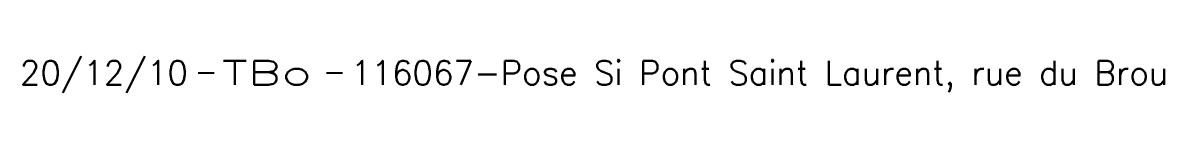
# Model space of a CAD drawing. Header units: millimetres. Extents: x 255000 to 256001, y 143000 to 143842.
# Drawn here: x 255801.3 to 255837.07, y 143483.34 to 143484.48 of the extents above; entities that cross this region are included whole.
import ezdxf
from ezdxf.enums import TextEntityAlignment as Align

# ---------------------------------------------------------------- set-up
doc = ezdxf.new("R2010")
doc.units = ezdxf.units.MM
doc.header["$MEASUREMENT"] = 0
doc.layers.get('0').update_dxf_attribs({"linetype": 'CONTINUOUS'})
doc.layers.add('S_910', color=7, linetype='CONTINUOUS', plot=False)
doc.styles.get("Standard").update_dxf_attribs({"font": 'romans.shx', "width": 0.85})

# ---------------------------------------------------------------- blocks, each defined once
blk = doc.blocks.new('GIS_MODF')
at = {"color": 0, "linetype": 'Continuous', "flags": 128}
for points in [[(-2.257, -0.012), (-1.757, -0.012)], [(1.758, -0.012), (2.258, -0.012)]]:
    blk.add_lwpolyline(points, dxfattribs=at)
at = {"color": 0, "linetype": 'Continuous'}
blk.add_attdef('DATE', text='', height=0.75, dxfattribs=at).set_placement((-2.583, -0.387), align=Align.RIGHT)
at = {"color": 0, "linetype": 'Continuous', "width": 3.590909}
blk.add_attdef('USER', text='', height=0.75, dxfattribs=at).set_placement((-1.516, -0.387), (1.306, -0.387), align=Align.FIT)
at = {"color": 0, "linetype": 'Continuous'}
blk.add_attdef('DESC', (2.528, -0.387), '', height=0.75, dxfattribs=at)

msp = doc.modelspace()

# ---------------------------------------------------------------- block references
at = {"layer": 'S_910'}
ref = msp.add_blockref('GIS_MODF', (255809.055, 143483.972), dxfattribs=at)
ref.add_attrib('DATE', '20/12/10', dxfattribs={"layer": '0', "color": 0, "linetype": 'Continuous', "height": 0.75}).set_placement((255806.473, 143483.585), align=Align.RIGHT)
ref.add_attrib('USER', 'TBo', dxfattribs={"layer": '0', "color": 0, "linetype": 'Continuous', "height": 0.75, "width": 1.490566}).set_placement((255807.54, 143483.585), (255810.361, 143483.585), align=Align.FIT)
ref.add_attrib('DESC', '116067-Pose Si Pont Saint Laurent, rue du Brou', (255811.583, 143483.585), dxfattribs={"layer": '0', "color": 0, "linetype": 'Continuous', "height": 0.75})

doc.saveas('drawing.dxf')
